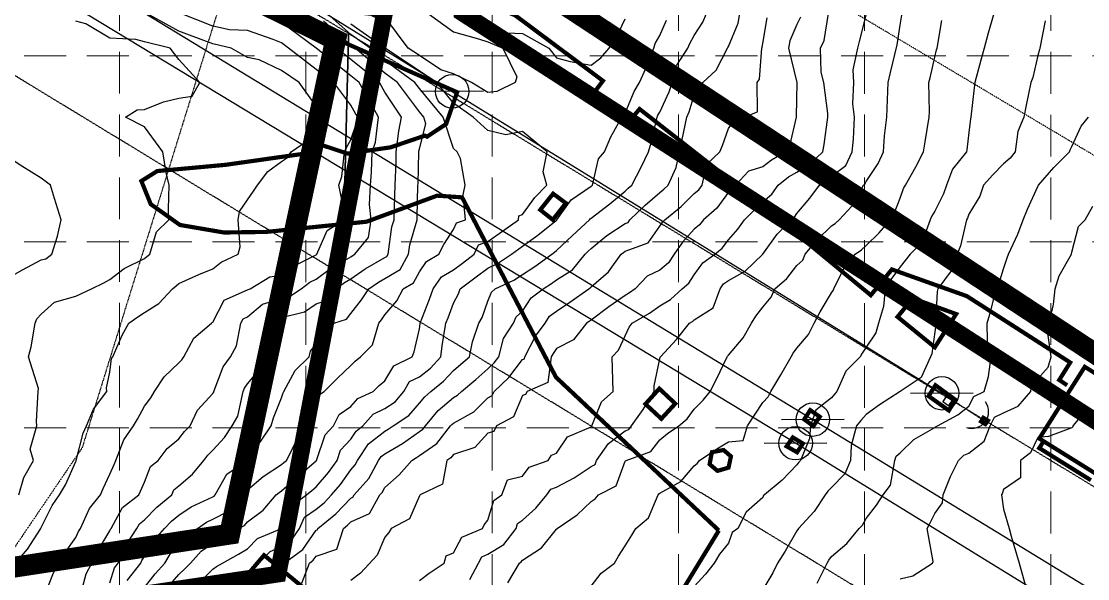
# Model space of a CAD drawing. Header units: inches. Extents: x 8135 to 11700, y -938 to 4760.
# Drawn here: x 9337 to 9846, y 2639 to 2906 of the extents above; entities that cross this region are included whole.
import ezdxf

# ---------------------------------------------------------------- set-up
doc = ezdxf.new("R2010")
doc.units = ezdxf.units.IN
doc.header["$MEASUREMENT"] = 0
for name, pattern in [('DASHED', [0.75, 0.5, -0.25]), ('DOT2', [0.125, 0, -0.125]), ('HIDDEN', [0.375, 0.25, -0.125]), ('HIDDEN2', [0.1875, 0.125, -0.0625])]:
    doc.linetypes.add(name, pattern=pattern)
for name, color, linetype in [('EC', 35, 'DASHED'), ('ESMT 1022-369', 7, 'HIDDEN'), ('ESMT 982-701', 7, 'HIDDEN'), ('EXCAVATION-LIMITS-W&M', 3, 'DOT2'), ('FINAL-REMEDIATION-2-27-07', 31, 'HIDDEN2'), ('freeze', 7, 'Continuous'), ('GRID', 254, 'HIDDEN'), ('LIMITS OF DISTURBANCE', 1, 'HIDDEN'), ('XBLDG', 5, 'Continuous'), ('XCONC', 8, 'Continuous'), ('XELEC', 7, 'DASHED'), ('XUTIL', 8, 'Continuous')]:
    doc.layers.add(name, color=color, linetype=linetype)

# ---------------------------------------------------------------- blocks, each defined once
blk = doc.blocks.new('pp')
at = {"linetype": 'Continuous'}
blk.add_line((1.871, 0), (-1.871, 0), dxfattribs=at)
blk.add_circle((0, 0), 1, dxfattribs=at)
blk = doc.blocks.new('anc')
at = {"linetype": 'Continuous'}
blk.add_arc((1, 0), 1, 107.69027, 252.30973, dxfattribs=at)

msp = doc.modelspace()

# ---------------------------------------------------------------- linework, layer by layer
at = {"layer": 'EC', "color": 35, "linetype": 'Continuous', "elevation": 547, "flags": 128}
msp.add_lwpolyline([(9523.42, 2913.29), (9527.42, 2912.43), (9531.55, 2909.41), (9543.67, 2900.71), (9555.71, 2897.38), (9560.17, 2895.84), (9567.33, 2892.91), (9573.99, 2879.1), (9573.17, 2876.41), (9564.38, 2872.2), (9560.17, 2871.64), (9552.37, 2876.41), (9543.67, 2880.54), (9537.63, 2882.54), (9527.42, 2889.28), (9522.03, 2892.91), (9510.92, 2907.79), (9494.67, 2909.41), (9510.42, 2909.91), (9510.92, 2910.95)], close=True, dxfattribs=at)
at = {"layer": 'EC', "color": 35, "linetype": 'Continuous', "flags": 128}
for points, elevation in [([(9334.68, 2646.91), (9340.33, 2653.6), (9346.74, 2663.41), (9346.8, 2663.53), (9346.92, 2663.81), (9352.11, 2674.38), (9355.62, 2679.41), (9358.53, 2684.3), (9363.42, 2695.45), (9363.55, 2695.78), (9363.62, 2695.91), (9366.92, 2708.86), (9368.54, 2712.41), (9371.86, 2720.34), (9378.3, 2728.91), (9378.05, 2730.56), (9379.67, 2738.08), (9380.43, 2744.65), (9381.08, 2745.41), (9385.58, 2755.68), (9388.67, 2761.41), (9393.03, 2764.55), (9396.17, 2766.65), (9403.13, 2770.95), (9409.56, 2777.91), (9411.28, 2779.31), (9412.67, 2780.41), (9422.15, 2784.79), (9428.92, 2787.48), (9432.75, 2790.58), (9440.89, 2794.41), (9441.87, 2797.97), (9440.92, 2810.91), (9441.56, 2814.78), (9445.42, 2820.43), (9448.31, 2824.48), (9450.13, 2827.41), (9455.13, 2833.86), (9461.67, 2838.78), (9464.56, 2840.62), (9466.21, 2843.41), (9473.39, 2848.2), (9478.17, 2853.38), (9480.5, 2857.59), (9481.74, 2859.91), (9478.17, 2865.22), (9470.03, 2876.41), (9461.67, 2882.24), (9450.93, 2887.32), (9445.42, 2888.47), (9437.55, 2892.91), (9428.92, 2894.86), (9425.78, 2896.1), (9412.67, 2901.03), (9397.3, 2909.41)], 540), ([(9348.21, 2630.41), (9352.47, 2641.37), (9355.08, 2646.91), (9358.43, 2651.91), (9363.42, 2659.14), (9364.79, 2662.02), (9365.64, 2663.41), (9370.03, 2672.91), (9375.29, 2679.41), (9376.55, 2682.58), (9379.67, 2689.31), (9381.69, 2693.89), (9382.61, 2695.91), (9386.33, 2705.76), (9390.98, 2712.41), (9392.96, 2715.63), (9396.17, 2721.9), (9399.19, 2725.89), (9400.93, 2728.91), (9405.67, 2735.91), (9412.67, 2742.5), (9414.05, 2744.01), (9415.07, 2745.41), (9419.84, 2754.36), (9428.17, 2761.41), (9428.57, 2761.77), (9428.92, 2761.94), (9434.3, 2772.53), (9445.42, 2777.39), (9445.7, 2777.63), (9446.67, 2777.91), (9455.98, 2783.69), (9461.67, 2784.46), (9467.33, 2788.76), (9478.17, 2794.18), (9478.31, 2794.28), (9478.54, 2794.41), (9483.38, 2805.71), (9491.44, 2810.91), (9491.83, 2813.76), (9489.02, 2827.41), (9490.38, 2831.58), (9491.64, 2843.41), (9492.72, 2845.37), (9494.67, 2849.03), (9497.47, 2857.07), (9497.82, 2859.91), (9494.67, 2865.66), (9486.56, 2876.41), (9478.17, 2882.6), (9464.97, 2892.91), (9461.67, 2895.35), (9457.65, 2896.99), (9445.42, 2901.32), (9436.79, 2901.54), (9428.92, 2903.32), (9413.53, 2909.41)], 541), ([(9365.34, 2630.41), (9368.46, 2641.8), (9371.14, 2646.91), (9373.92, 2652.75), (9379.67, 2662.2), (9380.05, 2663.04), (9380.29, 2663.41), (9385.79, 2673.48), (9393.45, 2679.41), (9394.29, 2681.3), (9396.17, 2685.45), (9399.07, 2693.01), (9402.67, 2695.91), (9407.03, 2701.55), (9412.67, 2706.22), (9415.35, 2709.7), (9418.02, 2712.41), (9421.48, 2719.97), (9428.92, 2727.96), (9429.27, 2728.57), (9429.34, 2728.91), (9433.78, 2740.55), (9437.26, 2745.41), (9440.08, 2750.6), (9442.18, 2761.41), (9443.27, 2763.56), (9445.42, 2764.5), (9452.62, 2770.61), (9461.67, 2773.22), (9465.42, 2774.16), (9471, 2777.91), (9475.08, 2781.01), (9478.17, 2782.56), (9484.99, 2787.6), (9494.67, 2793.25), (9495.36, 2793.71), (9496.56, 2794.41), (9503.08, 2802.38), (9504.42, 2810.91), (9503.7, 2818.24), (9504.12, 2827.41), (9504.57, 2833.67), (9504.94, 2843.41), (9506.5, 2847.9), (9507.98, 2859.91), (9504.29, 2866.65), (9498.71, 2876.41), (9494.67, 2879.66), (9478.17, 2892.91), (9461.67, 2905.11), (9451.16, 2909.41)], 542), ([(9379.67, 2637.37), (9381.92, 2644.67), (9383.66, 2646.91), (9387.51, 2655.57), (9392.6, 2663.41), (9393.84, 2665.67), (9396.17, 2667.48), (9402.12, 2673.65), (9409.28, 2679.41), (9410.22, 2681.86), (9412.67, 2683.84), (9419.09, 2689.4), (9424.56, 2695.91), (9426.48, 2698.4), (9428.92, 2700.88), (9434.46, 2706.87), (9438.07, 2712.41), (9440.73, 2717.11), (9443.33, 2728.91), (9443.91, 2730.43), (9445.42, 2732.55), (9451.28, 2739.46), (9454.12, 2745.41), (9455.55, 2751.44), (9456.97, 2761.41), (9459.53, 2763.59), (9461.67, 2764.21), (9472.63, 2766.96), (9478.17, 2770.68), (9483.61, 2772.47), (9487.6, 2777.91), (9491.67, 2780.92), (9494.67, 2782.67), (9501.61, 2787.37), (9510.92, 2792.81), (9511.94, 2793.4), (9512.49, 2794.41), (9514.34, 2807.49), (9515.32, 2810.91), (9515.79, 2822.54), (9515.92, 2827.41), (9516.28, 2838.21), (9516.42, 2843.41), (9517.7, 2853.14), (9518.84, 2859.91), (9510.92, 2871.86), (9508.33, 2876.41), (9494.67, 2887.41), (9487.82, 2892.91), (9478.17, 2900.84), (9467.31, 2909.41)], 543), ([(9396.17, 2635.26), (9401.38, 2641.7), (9405.87, 2646.91), (9408.44, 2651.14), (9412.67, 2655.92), (9416.17, 2659.86), (9421.52, 2663.41), (9425.88, 2666.41), (9428.92, 2667.81), (9436.71, 2671.86), (9443.18, 2679.41), (9443.99, 2680.85), (9445.42, 2681.83), (9452.91, 2688.31), (9461.67, 2693.91), (9462.74, 2694.85), (9463.99, 2695.91), (9468.77, 2705.31), (9472.2, 2712.41), (9473.49, 2717.09), (9478.17, 2724.36), (9479.69, 2727.39), (9481.95, 2728.91), (9488.31, 2735.27), (9494.67, 2741.29), (9496.73, 2743.32), (9499.39, 2745.41), (9505.06, 2751.18), (9508.02, 2761.41), (9509.32, 2763.04), (9510.92, 2765.54), (9516.61, 2772.22), (9519.69, 2777.91), (9524.58, 2780.76), (9527.42, 2785.98), (9530.8, 2790.98), (9536.74, 2794.41), (9539.12, 2799.03), (9543.67, 2806.2), (9545.15, 2809.44), (9549.45, 2810.91), (9548.26, 2822.83), (9549.36, 2827.41), (9547.11, 2840.08), (9545.43, 2843.41), (9543.67, 2844.86), (9538.85, 2859.91), (9527.42, 2873.53), (9525.27, 2876.41), (9510.92, 2886.9), (9503.87, 2892.91), (9494.67, 2899.38), (9483.37, 2909.41)], 545), ([(9438.71, 2637.12), (9445.42, 2641.19), (9448.32, 2643.97), (9450.76, 2646.91), (9456.24, 2652.43), (9461.67, 2654.73), (9466.72, 2658.36), (9470.22, 2663.41), (9472.63, 2668.78), (9478.17, 2672.65), (9481.96, 2675.73), (9485.41, 2679.41), (9489.71, 2684.38), (9494.67, 2691.37), (9496.8, 2693.75), (9497.96, 2695.91), (9503.16, 2703.8), (9510.92, 2709.84), (9512.55, 2710.79), (9514.88, 2712.41), (9522.45, 2717.39), (9527.42, 2723.31), (9529.96, 2726.34), (9532.94, 2728.91), (9538.94, 2733.71), (9543.67, 2738.86), (9547.26, 2741.82), (9551.31, 2745.41), (9552.76, 2752.6), (9555.88, 2761.41), (9557.35, 2764.24), (9560.17, 2771.99), (9561.82, 2776.26), (9563.67, 2777.91), (9572.57, 2782.02), (9576.67, 2784.77), (9582.49, 2788.51), (9590.63, 2794.41), (9591.96, 2795.39), (9592.92, 2796.16), (9600.5, 2803.34), (9608.65, 2810.91), (9608.97, 2811.36), (9609.42, 2811.67), (9618.28, 2818.42), (9625.67, 2824.55), (9627.12, 2825.96), (9628.83, 2827.41), (9633.28, 2836.03), (9636.73, 2843.41), (9638.02, 2847.57), (9640.89, 2859.91), (9641.26, 2860.82), (9642.17, 2862.31), (9646.66, 2871.93), (9648.05, 2876.41), (9650.38, 2884.71), (9655.63, 2892.91), (9656.54, 2895.04), (9658.67, 2898.83), (9662.74, 2905.29), (9664.55, 2909.41)], 548), ([(9454.9, 2637.29), (9461.67, 2645.45), (9462.55, 2646.03), (9462.88, 2646.91), (9471.77, 2653.32), (9478.17, 2662.55), (9478.82, 2662.77), (9479.03, 2663.41), (9487.54, 2670.33), (9494.67, 2677.94), (9495.7, 2678.4), (9496.27, 2679.41), (9503.25, 2687.2), (9507.93, 2695.91), (9509.13, 2697.73), (9510.92, 2699.12), (9519.31, 2704.02), (9527.42, 2709.66), (9529.03, 2710.78), (9530.31, 2712.41), (9536.46, 2719.74), (9543.67, 2725.98), (9545.56, 2727.02), (9547.48, 2728.91), (9554.44, 2734.65), (9560.17, 2739.73), (9563.11, 2742.47), (9565.35, 2745.41), (9567.58, 2754.22), (9572.43, 2761.41), (9573.61, 2764.47), (9576.67, 2767.21), (9580.87, 2773.65), (9586.55, 2777.91), (9590.45, 2780.42), (9592.92, 2782.21), (9600.45, 2786.89), (9606.49, 2794.41), (9608, 2795.84), (9609.42, 2797.16), (9616.92, 2803.3), (9625.67, 2809.06), (9627.03, 2809.56), (9627.96, 2810.91), (9635.17, 2817.91), (9642.17, 2823.84), (9644.14, 2825.44), (9646.17, 2827.41), (9650.02, 2835.8), (9651.6, 2843.41), (9652.79, 2849.29), (9655.04, 2859.91), (9656.19, 2862.39), (9658.67, 2870.37), (9660.95, 2874.1), (9662.74, 2876.41), (9669.12, 2882.3), (9674.53, 2892.91), (9674.69, 2893.15), (9674.92, 2893.7), (9679.54, 2904.79), (9680.38, 2909.41)], 549), ([(9471.33, 2637.26), (9474.92, 2646.91), (9476.81, 2648.27), (9478.17, 2650.23), (9487.98, 2653.6), (9491.25, 2663.41), (9493.11, 2664.92), (9494.67, 2666.59), (9503.59, 2670.63), (9508.59, 2679.41), (9509.7, 2680.65), (9510.92, 2682.93), (9517.76, 2689.08), (9523.76, 2695.91), (9526.07, 2697.26), (9527.42, 2698.2), (9535.72, 2703.99), (9542.35, 2712.41), (9542.96, 2713.14), (9543.67, 2713.75), (9553.42, 2719.17), (9560.17, 2725.8), (9562.2, 2726.89), (9563.07, 2728.91), (9570.1, 2735.48), (9576.67, 2744.12), (9577.57, 2744.5), (9577.69, 2745.41), (9582.87, 2755.31), (9587.41, 2761.41), (9589.6, 2764.78), (9592.92, 2767.27), (9599.28, 2771.55), (9608.31, 2777.91), (9609, 2778.34), (9609.42, 2778.87), (9617.65, 2786.06), (9623.73, 2794.41), (9624.81, 2795.29), (9625.67, 2795.86), (9636.67, 2799.91), (9642.17, 2807.85), (9643.41, 2809.67), (9644.56, 2810.91), (9652.35, 2817.23), (9658.67, 2823.37), (9660.84, 2825.22), (9662.4, 2827.41), (9664.66, 2837.52), (9670.92, 2843.41), (9672.04, 2846.34), (9674.92, 2854.41), (9677.2, 2857.63), (9682.26, 2859.91), (9688.89, 2862.45), (9688.67, 2876.41), (9689.76, 2878.08), (9690.93, 2892.91), (9691.08, 2893.26), (9691.42, 2895.16), (9693.47, 2907.33)], 550), ([(9709.36, 2907.73), (9707.67, 2904.14), (9704.23, 2896.41), (9703.64, 2892.91), (9707.67, 2876.41), (9707.32, 2860.27), (9707.32, 2859.91), (9704.25, 2846.88), (9702.4, 2843.41), (9695.51, 2839.39), (9691.42, 2836.2), (9684.48, 2834.14), (9678.35, 2827.41), (9676.6, 2825.74), (9674.92, 2824.07), (9669.48, 2816.44), (9663.02, 2810.91), (9661.17, 2808.38), (9658.67, 2806.34), (9652.95, 2800.13), (9649.06, 2794.41), (9646.35, 2790.24), (9642.17, 2786.86), (9636.16, 2783.92), (9630.49, 2777.91), (9627.69, 2775.9), (9625.67, 2774.7), (9617.91, 2769.3), (9609.42, 2762.98), (9608.5, 2762.33), (9607.13, 2761.41), (9600.98, 2753.6), (9592.92, 2749.31), (9591.25, 2747.06), (9590.39, 2745.41), (9588.78, 2733.12), (9578.94, 2728.91), (9578.09, 2727.48), (9576.67, 2726.89), (9572.32, 2716.76), (9564.23, 2712.41), (9562.92, 2709.66), (9560.17, 2709.01), (9553.94, 2702.14), (9543.67, 2698.81), (9542.4, 2697.2), (9540.56, 2695.91), (9538.54, 2684.63), (9527.85, 2679.41), (9527.7, 2679.13), (9527.42, 2678.93), (9522.75, 2667.94), (9513.89, 2663.41), (9512.92, 2661.42), (9510.92, 2659.29), (9507.26, 2650.64), (9499.39, 2642.12), (9494.67, 2638.5)], 551), ([(9527.42, 2638.49), (9532.14, 2642.13), (9539.31, 2646.91), (9540.27, 2650.36), (9543.67, 2651.78), (9547.75, 2659.33), (9557.59, 2663.41), (9558.32, 2665.21), (9560.17, 2667.41), (9562.91, 2676.76), (9566.77, 2679.41), (9569.43, 2686.65), (9576.67, 2688.41), (9579.8, 2692.74), (9588.86, 2695.91), (9590.5, 2698.37), (9592.92, 2699.42), (9598.1, 2707.24), (9609.42, 2712.01), (9609.59, 2712.25), (9609.8, 2712.41), (9614.39, 2723.86), (9619.97, 2728.91), (9619.4, 2745.41), (9622.48, 2748.55), (9625.67, 2755.47), (9627.59, 2759.55), (9629.03, 2761.41), (9637.28, 2766.3), (9642.17, 2769.83), (9647.32, 2772.76), (9652.81, 2777.91), (9656.05, 2780.53), (9658.67, 2784.56), (9662.66, 2790.36), (9668.38, 2794.41), (9672, 2797.38), (9674.92, 2801.37), (9679.38, 2806.45), (9682.65, 2810.91), (9687.04, 2815.3), (9691.42, 2819.47), (9695.65, 2823.12), (9698.63, 2827.41), (9703.67, 2831.35), (9707.67, 2833.68), (9713.85, 2837.42), (9719.97, 2843.41), (9720.71, 2846.87), (9722.37, 2859.91), (9722.41, 2861.68), (9720.47, 2876.41), (9719.24, 2881.34), (9718.89, 2892.91), (9720.58, 2896.5), (9722.73, 2909.41)], 552), ([(9544.38, 2909.41), (9560.17, 2903.96), (9569.39, 2900.2), (9576.67, 2899.85), (9589.16, 2892.91), (9592.92, 2888.2), (9599.36, 2886.47), (9609.42, 2884.66), (9614.04, 2888.22), (9618.07, 2892.91), (9621.21, 2897.45), (9625.67, 2906.87)], 546), ([(9551.5, 2639.09), (9555.65, 2646.91), (9557.23, 2649.85), (9560.17, 2651.07), (9567.8, 2655.78), (9573.61, 2663.41), (9574.28, 2665.73), (9576.67, 2667.36), (9583.05, 2673.13), (9588.23, 2679.41), (9590.22, 2682.16), (9592.92, 2683.11), (9601.27, 2687.57), (9609.42, 2692.98), (9611.33, 2693.98), (9612.04, 2695.91), (9617.67, 2704.04), (9625.67, 2710.11), (9627.37, 2710.72), (9628.64, 2712.41), (9634.3, 2720.28), (9639.57, 2728.91), (9639.51, 2731.57), (9642.17, 2744.38), (9642.39, 2745.2), (9642.49, 2745.41), (9650.18, 2753.65), (9656.36, 2761.41), (9657.83, 2762.25), (9658.67, 2763.04), (9667.59, 2768.85), (9671.03, 2777.91), (9672.63, 2780.24), (9674.92, 2781.86), (9682.95, 2786.38), (9691.42, 2794.41), (9698.25, 2803.98), (9705.08, 2810.91), (9706.48, 2812.12), (9707.67, 2813.84), (9713.82, 2821.27), (9718.46, 2827.41), (9721.98, 2829.54), (9724.17, 2831.69), (9730.96, 2836.83), (9733.94, 2843.41), (9734.62, 2849.46), (9735.17, 2859.91), (9734.36, 2866.22), (9734.73, 2876.41), (9734.56, 2882.52), (9736.78, 2892.91), (9737.52, 2896.06), (9740.67, 2908.66)], 553), ([(9569.58, 2637.5), (9575.15, 2646.91), (9576.09, 2647.49), (9576.67, 2648.25), (9585.71, 2654.23), (9592.92, 2663.15), (9593.14, 2663.19), (9593.24, 2663.41), (9602.69, 2669.94), (9609.42, 2676.36), (9611.37, 2677.49), (9612.97, 2679.41), (9621.36, 2683.79), (9625.67, 2695.54), (9625.83, 2695.75), (9626.08, 2695.91), (9637.94, 2700.14), (9642.17, 2705.76), (9645.89, 2708.7), (9651.27, 2712.41), (9655.28, 2715.8), (9658.67, 2720.48), (9662.87, 2724.65), (9666.3, 2728.91), (9669.21, 2734.71), (9674.27, 2745.41), (9674.58, 2745.75), (9674.92, 2746.17), (9682.02, 2754.53), (9685.92, 2761.41), (9688.02, 2764.81), (9691.42, 2769.08), (9695.4, 2773.87), (9697.17, 2777.91), (9702.87, 2782.79), (9707.67, 2789.09), (9710.52, 2791.57), (9711.6, 2794.41), (9717.27, 2801.31), (9724.17, 2807.95), (9725.94, 2809.15), (9727.84, 2810.91), (9734.05, 2817.54), (9739.42, 2827.41), (9740.12, 2827.94), (9740.67, 2829.16), (9746.49, 2837.69), (9748.97, 2843.41), (9749.51, 2850.94), (9750.57, 2859.91), (9751.27, 2876.41), (9752.24, 2881.17), (9755.46, 2894.4), (9756.92, 2903.91), (9757.75, 2908.59)], 554), ([(9801.67, 2909.41), (9798.99, 2900.09), (9797.06, 2892.91), (9795.43, 2887.15), (9792.59, 2876.41), (9792.21, 2873.87), (9790.62, 2859.91), (9790.5, 2859.09), (9789.67, 2852.58), (9788.8, 2844.3), (9788.66, 2843.41), (9781.89, 2835.08), (9779, 2827.41), (9777.54, 2823.23), (9773.42, 2815.04), (9771.83, 2812.51), (9771.27, 2810.91), (9767.48, 2800.35), (9761.64, 2794.41), (9756.92, 2788.35), (9752.51, 2782.4), (9749.83, 2777.91), (9749.01, 2769.45), (9746.63, 2761.41), (9745.26, 2756.9), (9740.67, 2750.06), (9738.82, 2747.21), (9737.76, 2745.41), (9730.97, 2738.62), (9726.73, 2728.91), (9725.56, 2727.52), (9724.17, 2725.78), (9716.72, 2719.87), (9714.1, 2712.41), (9713.71, 2706.37), (9709.38, 2695.91), (9708.51, 2695.08), (9707.67, 2693.8), (9700.66, 2686.53), (9692.18, 2679.41), (9691.75, 2679.09), (9691.42, 2678.18), (9683.34, 2671.25), (9679.42, 2663.41), (9676.8, 2661.53), (9674.92, 2656.34), (9670.69, 2651.21), (9668.2, 2646.91), (9663.99, 2641.52), (9658.67, 2635.69)], 556), ([(9336.27, 2679.41), (9338.66, 2687.8), (9343.29, 2695.91), (9341.61, 2701.3), (9344.89, 2712.41), (9344.73, 2714.64), (9345.53, 2728.91), (9345.64, 2730.21), (9340.83, 2745.41), (9342.12, 2750.14), (9343.99, 2761.41), (9344.87, 2763.5), (9346.92, 2765.73), (9353.32, 2771.52), (9363.42, 2774.45), (9365.8, 2775.5), (9370.97, 2777.91), (9376.84, 2780.79), (9379.67, 2782.41), (9386.48, 2787.61), (9396.17, 2792.38), (9397.29, 2793.29), (9398.71, 2794.41), (9402, 2805.09), (9407.82, 2810.91), (9407.67, 2815.91), (9408.03, 2827.41), (9406.49, 2833.41), (9405.01, 2843.41), (9396.17, 2855.2), (9387.17, 2859.91), (9392.76, 2863.32), (9396.17, 2863.58), (9405.29, 2867.29), (9412.67, 2868.96), (9418.99, 2869.99), (9422.57, 2876.41), (9412.67, 2887.41), (9408.55, 2892.91), (9396.17, 2895.95), (9392.1, 2896.99), (9379.67, 2897.68), (9368.26, 2904.5), (9363.42, 2905.78)], 539), ([(9387.99, 2638.6), (9394.45, 2646.91), (9394.98, 2648.1), (9396.17, 2649.94), (9401.27, 2658.32), (9405.78, 2663.41), (9409.11, 2666.87), (9412.67, 2669.74), (9418.46, 2673.71), (9428.92, 2678.55), (9429.5, 2678.85), (9429.98, 2679.41), (9435.52, 2689.31), (9445.22, 2695.91), (9445.32, 2696.02), (9445.42, 2696.19), (9452.13, 2705.6), (9456.7, 2712.41), (9457.87, 2716.28), (9461.67, 2725.82), (9462.34, 2728.24), (9462.77, 2728.91), (9468.13, 2738.95), (9474.78, 2745.41), (9475.39, 2748.11), (9478.17, 2751.46), (9481.79, 2757.91), (9486.61, 2761.41), (9492.68, 2763.4), (9494.67, 2766.12), (9499.87, 2772.63), (9503.27, 2777.91), (9507.86, 2781.02), (9510.92, 2782.81), (9518.26, 2787.08), (9522.25, 2794.41), (9522.89, 2798.94), (9526.32, 2810.91), (9526.37, 2811.97), (9526.77, 2827.41), (9526.79, 2828.02), (9527.21, 2843.41), (9527.23, 2843.6), (9527.42, 2844.73), (9530.59, 2856.69), (9529.56, 2859.91), (9527.42, 2862.46), (9516.98, 2876.41), (9510.92, 2880.84), (9496.74, 2892.91), (9494.67, 2894.36), (9481.74, 2905.84)], 544), ([(9407.59, 2635.5), (9412.67, 2641.41), (9415.45, 2644.09), (9418.23, 2646.91), (9423.29, 2652.63), (9428.92, 2656.36), (9433.45, 2658.88), (9441.09, 2663.41), (9443.91, 2664.88), (9445.42, 2666.64), (9452.79, 2672.15), (9459.05, 2679.41), (9460.47, 2680.64), (9461.67, 2681.41), (9469.39, 2688.19), (9478.17, 2695.66), (9478.29, 2695.8), (9478.37, 2695.91), (9482.43, 2708.16), (9486.42, 2712.41), (9489.17, 2717.91), (9494.67, 2721.61), (9498.04, 2725.49), (9505.35, 2728.91), (9508.18, 2731.7), (9510.92, 2733.86), (9515.18, 2741.15), (9523.94, 2745.41), (9524.9, 2747.86), (9527.42, 2758.74), (9527.74, 2761.1), (9527.79, 2761.41), (9532.28, 2772.98), (9534.09, 2777.91), (9537.99, 2783.68), (9543.67, 2786.96), (9547.95, 2790.14), (9553.6, 2794.41), (9555.66, 2798.93), (9560.17, 2800.47), (9574.71, 2810.91), (9574.86, 2812.72), (9576.67, 2813.45), (9582.48, 2821.52), (9588.28, 2827.41), (9586.54, 2833.7), (9588.43, 2843.41), (9576.67, 2853.08), (9568.66, 2851.42), (9560.17, 2853.59), (9553.1, 2859.91), (9543.67, 2866.57), (9535.72, 2876.41), (9527.42, 2881.89), (9511.03, 2892.91), (9510.92, 2893.06), (9510.76, 2893.07), (9494.79, 2904.31)], 546), ([(9422.22, 2637.22), (9428.92, 2644.02), (9430.62, 2645.21), (9433.42, 2646.91), (9441.13, 2651.21), (9445.42, 2653.75), (9450.2, 2658.56), (9461.67, 2663.41), (9466.68, 2674.56), (9473.62, 2679.41), (9476.05, 2681.54), (9478.17, 2683.35), (9484, 2690.09), (9488.13, 2695.91), (9489.76, 2700.82), (9494.67, 2706.05), (9497.18, 2709.86), (9500.46, 2712.41), (9505.36, 2718.06), (9510.92, 2720.66), (9515.9, 2723.93), (9520.08, 2728.91), (9522.79, 2733.55), (9527.42, 2735.8), (9532.72, 2740.04), (9537.66, 2745.41), (9538.36, 2750.64), (9540.1, 2761.41), (9541.11, 2764.01), (9543.67, 2770.98), (9546.05, 2775.54), (9546.91, 2777.91), (9554.52, 2783.56), (9560.17, 2787.83), (9564.67, 2789.91), (9571.37, 2794.41), (9576.67, 2798.22), (9583.91, 2803.56), (9592.92, 2810.76), (9593, 2810.84), (9593.08, 2810.91), (9599.96, 2820.38), (9609.42, 2826.95), (9609.68, 2827.15), (9610, 2827.41), (9612.98, 2839.91), (9615.87, 2843.41), (9618.74, 2850.45), (9624.11, 2859.91), (9624.66, 2860.94), (9625.67, 2861.87), (9629.88, 2872.2), (9632.46, 2876.41), (9635.5, 2883.09), (9639.37, 2892.91), (9639.97, 2895.11), (9642.17, 2898.91), (9645.32, 2906.27)], 547), ([(9609.42, 2635.91), (9614.17, 2642.09), (9620.54, 2646.91), (9622.48, 2650.16), (9625.67, 2655.16), (9628.92, 2660.16), (9630.75, 2663.41), (9636.87, 2668.55), (9641.35, 2679.41), (9641.7, 2679.89), (9642.17, 2680.2), (9652.17, 2685.91), (9658.67, 2693.4), (9660.06, 2694.5), (9661.09, 2695.91), (9669.42, 2701.5), (9674.92, 2704.83), (9681.94, 2705.4), (9684.12, 2712.41), (9691.42, 2723.55), (9693.97, 2726.33), (9695.2, 2728.91), (9699.91, 2736.79), (9704.82, 2745.41), (9705.87, 2747.19), (9707.67, 2749.51), (9713.17, 2756.08), (9715.92, 2761.41), (9718.67, 2766.91), (9724.17, 2775.91), (9724.98, 2777.11), (9725.21, 2777.91), (9730.36, 2788.22), (9735.38, 2794.41), (9738.53, 2796.55), (9740.67, 2798.54), (9746.91, 2804.58), (9752.35, 2810.91), (9754.07, 2813.8), (9756.92, 2821.22), (9758.52, 2825.81), (9759.53, 2827.41), (9764.4, 2836.16), (9768.14, 2843.41), (9768.79, 2848.05), (9770.82, 2859.91), (9770.95, 2862.39), (9770.61, 2876.41), (9771.2, 2878.63), (9773.42, 2888.57), (9774.3, 2892.02), (9774.51, 2892.91), (9776.75, 2906.04)], 555), ([(9826.07, 2905.96), (9823.54, 2892.91), (9823.39, 2892.18), (9822.67, 2889.37), (9820.22, 2878.86), (9819.37, 2876.41), (9817.01, 2865.57), (9816.02, 2859.91), (9813.1, 2852.98), (9811.75, 2843.41), (9809.39, 2840.29), (9806.17, 2837.59), (9801.12, 2832.32), (9796.68, 2827.41), (9794.89, 2822.19), (9789.67, 2813.59), (9788.99, 2811.61), (9788.64, 2810.91), (9785.65, 2798.5), (9784.06, 2794.41), (9781.26, 2786.45), (9774.92, 2777.91), (9774.64, 2776.67), (9773.85, 2761.41), (9773.96, 2760.89), (9773.42, 2757.41), (9771.97, 2746.82), (9771.44, 2745.41), (9766.87, 2735.47), (9756.92, 2728.91), (9747.05, 2722.44), (9740.67, 2717.91), (9738.16, 2714.93), (9736.15, 2712.41), (9733.58, 2703.01), (9733.17, 2695.91), (9730.56, 2689.52), (9724.17, 2682.93), (9722.37, 2681.21), (9721.2, 2679.41), (9715.86, 2671.48), (9708.46, 2663.41), (9708.12, 2662.97), (9707.67, 2662.26), (9702.07, 2652.6), (9698.39, 2646.91), (9696.07, 2642.2), (9691.42, 2634.22)], 557), ([(9717.29, 2637.3), (9722.02, 2646.91), (9722.85, 2648.24), (9724.17, 2649.94), (9731.43, 2656.16), (9737.37, 2663.41), (9738.97, 2665.06), (9740.67, 2668.12), (9745.67, 2674.49), (9748.8, 2679.41), (9752.28, 2684.12), (9754.41, 2695.91), (9754.96, 2697.9), (9756.92, 2699.61), (9763.46, 2705.88), (9773.42, 2711.6), (9773.83, 2712), (9774.78, 2712.41), (9784.52, 2717.65), (9789.67, 2721.8), (9792.14, 2726.44), (9797.04, 2728.91), (9799.07, 2736.01), (9800.41, 2745.41), (9798.61, 2752.74), (9798.43, 2761.41), (9800.24, 2767.34), (9802.68, 2777.91), (9803.96, 2780.12), (9806.17, 2787.46), (9807.96, 2792.63), (9808.62, 2794.41), (9813.07, 2804.02), (9815.56, 2810.91), (9817.7, 2815.88), (9822.67, 2826.78), (9822.87, 2827.22), (9822.94, 2827.41), (9830.3, 2835.91), (9837.78, 2843.41), (9838.12, 2844.23), (9838.92, 2845.95), (9843.25, 2855.59), (9846.82, 2859.91)], 558), ([(9330.67, 2782.86), (9337.95, 2787.02), (9346.92, 2791.79), (9349.07, 2792.27), (9352.03, 2794.41), (9354.72, 2803.11), (9356.46, 2810.91), (9353.31, 2821.02), (9351.42, 2827.41), (9346.92, 2830.72), (9337.64, 2836.55), (9330.67, 2841.16)], 538), ([(9756.92, 2639.41), (9763.04, 2640.8), (9772.39, 2646.91), (9772.74, 2647.6), (9769.79, 2663.41), (9771.01, 2665.75), (9773.42, 2670.58), (9777.19, 2675.7), (9777.49, 2679.41), (9781.01, 2688.21), (9784.8, 2695.91), (9787.26, 2698.36), (9789.67, 2699.4), (9797, 2705.09), (9799.82, 2712.41), (9802.02, 2716.56), (9806.17, 2718.65), (9813.25, 2721.84), (9819.26, 2728.91), (9819.58, 2732), (9822.67, 2734.97), (9827.57, 2740.44), (9829.05, 2745.41), (9827.45, 2756.7), (9828, 2761.41), (9830.04, 2770.43), (9830.92, 2777.91), (9832.76, 2784.17), (9838.63, 2794.41), (9838.71, 2794.63), (9838.92, 2795.38), (9842.11, 2807.73), (9845.21, 2810.91), (9848.92, 2817.41)], 559), ([(9846.62, 2721.21), (9839.42, 2712.41), (9839.36, 2711.98), (9838.92, 2711.54), (9827.67, 2707.33), (9822.67, 2706.91), (9819.11, 2699.48), (9814.42, 2695.91), (9814.42, 2687.66), (9806.17, 2682.02), (9805.59, 2679.99), (9805.27, 2679.41), (9806.17, 2672.55), (9808.92, 2663.41), (9809.84, 2659.74), (9813.79, 2646.91), (9816.6, 2636.49)], 560)]:
    msp.add_lwpolyline(points, dxfattribs=dict(at, elevation=elevation))
at = {"layer": 'ESMT 1022-369'}
msp.add_lwpolyline([(10809.68, 1982.02), (9490.75, 2784.58), (9493.63, 2899.88), (10916.67, 2033.98)], close=True, dxfattribs=at)
at = {"layer": 'ESMT 982-701'}
msp.add_lwpolyline([(9490.75, 2784.58), (8907.9, 3139.23), (8912, 3253.8), (9493.63, 2899.88)], close=True, dxfattribs=at)
at = {"layer": 'EXCAVATION-LIMITS-W&M', "flags": 128}
msp.add_lwpolyline([(9041.31, 1759.07), (9109.46, 1482.12, 0.512452), (9260.08, 1421.54), (9656.12, 1672.44), (9998.37, 1798.88), (10191.91, 1827.12), (10452.39, 1948.71), (11093.29, 2446.05), (11191.15, 2162.46), (9973.57, 1130.51), (9545.9, 1031.03), (8620.57, 1114.85, -0.363359), (8552.62, 1183.07), (8481.2, 2007.98), (8481.82, 2302.15), (8479.13, 2341.55), (8500.57, 2941.17), (8907.9, 3139.23), (8912, 3253.8), (9234.32, 3057.67), (9245.94, 3030.34), (9277.45, 2993.8), (9308.42, 2975.23), (9434.31, 2920.7), (9366.46, 2701.97), (9095.11, 2301.51), (9081.78, 2123.18), (9040.33, 1945)], format="xyb", close=True, dxfattribs=at)
msp.add_lwpolyline([(11016.14, 3193.31), (10548.69, 2425.1), (9585.16, 2999.07), (9589.45, 3014.77), (9591.13, 3074.11), (9609.8, 3162.65), (9642.16, 3187.9), (9664.05, 3201.67), (9682.17, 3226.47)], close=True, dxfattribs=at)
at = {"layer": 'FINAL-REMEDIATION-2-27-07', "const_width": 10}
for points in [[(9664.05, 3201.67), (9642.16, 3187.9), (9609.8, 3162.65), (9591.13, 3074.11), (9589.45, 3014.77), (9585.16, 2999.07), (9581.03, 2923.96), (10590.7, 2259.38), (10403.21, 2032.29), (10164.01, 1920.1), (9973.41, 1892.32), (9608.73, 1756.27), (9208.5, 1502.51)], [(9147.12, 2616.26), (9436.88, 2660.7), (9487.43, 2896.84), (8911.76, 3181.74)]]:
    msp.add_lwpolyline(points, dxfattribs=at)
at = {"layer": 'freeze'}
for points in [[(8920.83, 3265.52), (8947.93, 3239.06), (9237.59, 3061.19), (9543.08, 2872.2), (9776.86, 2728)], [(8852.1, 3243.69), (9115.51, 3080.53), (9715.22, 2715.42), (10131.44, 2461.08), (10482.36, 2249.74), (10640.91, 2160.75)], [(10634.73, 2141.27), (10474.16, 2234.61), (10122.95, 2447.9), (9707.02, 2704.12), (9106.42, 3067.87), (8842.2, 3230.48)]]:
    msp.add_lwpolyline(points, dxfattribs=at)
at = {"layer": 'GRID', "color": 252, "linetype": 'HIDDEN', "lineweight": 0, "ltscale": 80}
for p, q in [((9384.37, -488.85), (9384.37, 4667.09)), ((9473.26, -488.86), (9473.26, 4667.09)), ((9562.15, -488.87), (9562.15, 4667.09)), ((9651.05, -488.89), (9651.05, 4667.09)), ((9739.94, -488.9), (9739.94, 4667.09)), ((9828.83, -488.92), (9828.83, 4667.09)), ((8228.76, 2889.24), (11606.69, 2889.24)), ((8228.76, 2800.34), (11606.69, 2800.34)), ((8228.76, 2711.45), (11606.69, 2711.45))]:
    msp.add_line(p, q, dxfattribs=at)
at = {"layer": 'LIMITS OF DISTURBANCE', "color": 1, "ltscale": 150, "const_width": 8}
for points in [[(9733.71, 3335.71), (9577.44, 3177.33), (9556.1, 3077.45), (9547.93, 2909.69), (10565.29, 2253.35), (10396.24, 2047.49), (10167.26, 1946.1), (9993.6, 1918.45), (9595.21, 1772.09), (9209.48, 1527.83)], [(9161.84, 2597.07), (9459.97, 2641.62), (9510.77, 2909.55), (8908.92, 3203.74)]]:
    msp.add_lwpolyline(points, dxfattribs=at)
at = {"layer": 'XBLDG', "const_width": 2}
msp.add_lwpolyline([(9823.32, 2706.37), (9845.05, 2740.63), (9887.64, 2713.94), (9866.29, 2679.59), (9823.32, 2706.37)], dxfattribs=at)
at = {"layer": 'XCONC', "const_width": 2}
for points in [[(9670.38, 2662.44), (9592.63, 2735.66), (9547.8, 2821.59), (9535.88, 2822.39), (9502.23, 2809.95), (9454.27, 2805.07), (9434.11, 2804.8), (9413.13, 2808.4), (9399.2, 2818.34), (9394.73, 2829.38), (9402.33, 2834.15), (9434.79, 2837.11), (9473.12, 2842.54), (9479.11, 2847.15), (9493.11, 2842.48), (9513.72, 2845.49), (9530.05, 2851.06), (9531.12, 2850.58), (9540.21, 2856.62), (9545.46, 2871.8), (9440.13, 2918.18), (9308.42, 2975.23), (9277.45, 2993.8), (9245.94, 3030.34)], [(9450.52, 2946.19), (9522.87, 2914.26), (9525.56, 2921.66), (9532.59, 2918.55), (9533.1, 2918.51), (9561.65, 2913.11), (9573.08, 2908.6), (9615.05, 2877.27), (9609.1, 2869.27), (9626.04, 2856.14), (9632.54, 2863.78), (9678.32, 2827.92), (9715.64, 2797.38), (9742.9, 2774.84), (9752.97, 2787.15), (9788.74, 2774.41), (9838.08, 2742.7), (9832.86, 2734.36), (9836.63, 2731.81)], [(9796.63, 2716.27), (9798.78, 2714.97), (9797.59, 2713.28), (9795.55, 2714.52), (9796.63, 2716.27)], [(9847.97, 2686.45), (9823.31, 2701.83), (9825.41, 2705.06)], [(9670.38, 2662.44), (9599.76, 2546.66), (9601.58, 2508.17), (9572.9, 2467.34), (9598.18, 2448.81), (9598.18, 2448.81), (9597.91, 2448.11), (9602.46, 2445.65), (9605.43, 2449.73), (9648.1, 2518.15), (9652.8, 2525.29), (9699.3, 2600.51)]]:
    msp.add_lwpolyline(points, dxfattribs=at)
for points in [[(9591.27, 2823.33), (9585.13, 2815.63), (9591.11, 2810.88), (9597.36, 2818.82)], [(9762.97, 2773.33), (9755.66, 2764.51), (9773.47, 2749.98), (9783.63, 2765.84)], [(9641.96, 2730.2), (9635.35, 2722.87), (9642.93, 2715.81), (9649.58, 2723.04)], [(9773.76, 2731.83), (9783.33, 2724.84), (9780.16, 2719.76), (9770.5, 2726.66)], [(9713.99, 2719.93), (9711.12, 2715.51), (9715.52, 2712.33), (9718.54, 2716.78)], [(9705.7, 2706.89), (9702.72, 2702.66), (9707.73, 2699.82), (9710.51, 2703.98)], [(9672.65, 2700.89), (9667.08, 2699.86), (9665.95, 2694.12), (9669.73, 2690.92), (9675, 2692.47), (9676.15, 2697.83)], [(9453.28, 2650.65), (9474.79, 2632.9), (9466.7, 2623.31), (9445.22, 2641.1)]]:
    msp.add_lwpolyline(points, close=True, dxfattribs=at)
at = {"layer": 'XELEC'}
for points in [[(9797.56, 2714.44), (9776.86, 2728)], [(9782.01, 2724.87), (9779.18, 2726.82), (9777.23, 2724.03), (9780.08, 2722.07), (9782.01, 2724.87)]]:
    msp.add_lwpolyline(points, dxfattribs=at)
at = {"layer": 'XUTIL'}
msp.add_lwpolyline([(9779.18, 2726.82), (9777.23, 2724.03), (9780.08, 2722.07), (9782.01, 2724.87)], close=True, dxfattribs=at)

# ---------------------------------------------------------------- block references
at = {"layer": 'XELEC', "yscale": 8, "zscale": 8}
for name, p, xscale, rotation in [('pp', (9543.08, 2872.2), 8.000000000000068, 0.330186085488868), ('pp', (9776.86, 2728), 8.000000000000068, 0.330186085488868), ('pp', (9715.22, 2715.42), 8.000000000000068, 0.330186085488868), ('anc', (9797.56, 2714.44), 8.000000000000117, 143.1000245615376), ('pp', (9707.02, 2704.12), 8.000000000000068, 0.330186085488868)]:
    msp.add_blockref(name, p, dxfattribs=dict(at, xscale=xscale, rotation=rotation))

doc.saveas('drawing.dxf')
